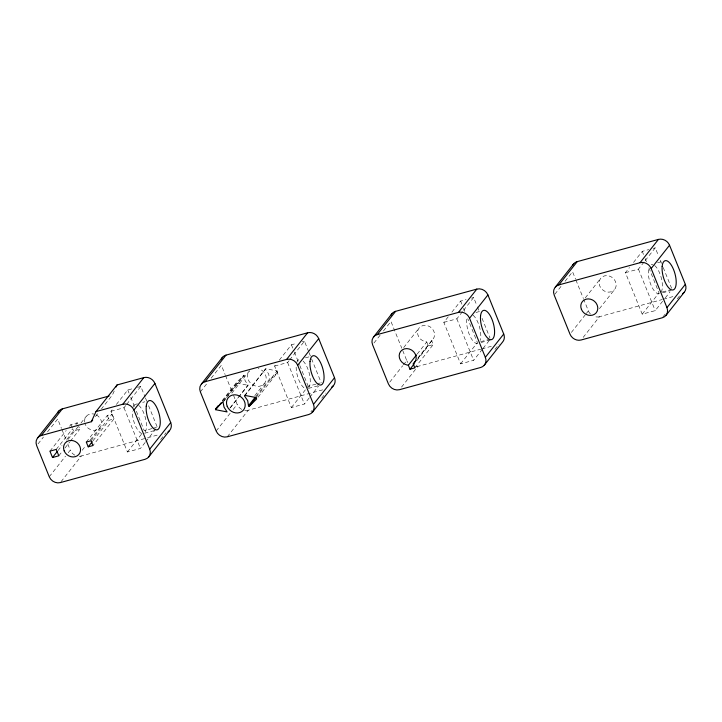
<?xml version="1.0" encoding="UTF-8"?>
<svg xmlns="http://www.w3.org/2000/svg" width="722" height="722" viewBox="0 0 722 722"><rect width="100%" height="100%" fill="white"/><g stroke="black" fill="none" stroke-linecap="round" stroke-linejoin="round"><path stroke-width="0.54" stroke-dasharray="3.61 2.71" d="M230.462 407.623L248.088 385.304L245.038 380.503L243.982 375.151L236.464 382.534L222.223 400.566M244.623 396.161L265.705 368.734L277.095 370.937L277.672 372.362L256.662 398.977M114.22 391.053L112.352 395.105L101.513 408.851M95.412 416.576L98.806 412.28M38.022 443.922L43.446 437.054M47.508 431.9L57.679 419.022L61.451 428.363M49.935 451.151L66.198 430.547M69.592 426.26L70.946 424.536L77.254 422.812L78.355 425.547M56.235 449.427L72.507 428.823M75.891 424.536L77.254 422.812M57.931 450.663L62.002 445.51M66.749 439.499L73.527 430.917L79.826 429.193L78.725 426.458M68.021 439.436L78.193 426.558M80.9 423.128L86.324 416.26M58.816 455.808L62.209 451.512M64.917 448.082L69.664 442.072M70.341 441.214L79.826 429.193M49.249 476.764L65.521 456.16M68.229 452.721L70.269 450.149L66.487 440.808M86.279 442.054L107.289 415.439L112.018 414.139L113.968 418.922L92.948 445.537M145.158 442.478L140.447 448.443L127.433 451.981L110.98 411.278L112.993 408.724M116.359 404.464L127.794 389.979L133.218 388.508M82.173 450.248L85.566 445.952M90.304 439.942L99.798 427.92M91.008 440.754L112.018 414.139M92.957 440.826L109.23 420.222L113.968 418.922M61.036 481.727L81.369 455.97L146.521 438.064M110.98 411.278L123.994 407.731L126.007 405.177M126.684 404.329L140.808 386.441L145.023 396.874M127.433 451.981L141.557 434.093M145.826 441.629L157.261 427.144L147.983 404.185M160.636 439.563L166.06 432.695M200.355 391.875L207.81 382.434M211.194 378.138L221.365 365.26L225.111 374.528M222.457 401.134L236.69 383.102L236.464 382.534M223.649 400.909L243.982 375.151M223.224 402.019L225.932 398.58M226.618 397.723L244.235 375.404M231.825 393.174L249.451 370.855A9.801 8.628 38.3 0 0 252.501 384.727A9.801 8.628 38.3 0 0 265.777 381.09A9.801 8.628 38.3 0 0 258.124 368.482M229.813 408.156L237.944 397.858M238.621 397.001L248.115 384.979M216.158 430.989L230.399 412.957M233.107 409.527L237.177 404.374L233.016 394.077M244.686 395.349L265.705 368.734M309.115 398.057L304.404 404.022L291.39 407.56L274.613 366.054L276.634 363.5M279.324 360.097L291.426 344.764L296.85 343.284M254.776 395.701L264.27 383.68M255.958 396.297L269.514 379.122L268.71 374.023L265.642 369.547M256.084 397.551L277.095 370.937M227.268 436.81L248.287 410.195L323.33 389.663M274.613 366.054L287.627 362.516L288.971 360.81M289.648 359.962L304.44 341.217L308.637 351.596M291.39 407.56L308.204 386.261L315.794 384.194M309.783 397.199L318.528 386.126M310.884 411.919L312.238 410.195M321.723 398.174L325.793 393.021M373.942 343.022L380.756 334.403M383.472 330.947L390.963 321.461L401.784 348.221M403.67 347.58L419.329 327.743M389.754 382.137L402.686 365.747M403.372 364.89L406.775 360.576L402.199 349.249M417.217 354.024L426.747 341.957L424.915 341.569A8.917 7.843 38.3 0 1 417.957 330.098A8.917 7.843 38.3 0 1 430.032 326.795A8.917 7.843 38.3 0 1 432.803 339.412L417.821 358.383M482.359 349.249L473.614 360.323L460.6 363.87L443.822 322.364L448.533 316.398M451.891 312.139L460.636 301.074L466.06 299.594M418.002 357.868L432.803 339.412M416.784 360.603L428.363 345.946L433.227 344.611L431.612 340.622M414.843 367.895L433.227 344.611M401.54 387.091L417.885 366.397L480.662 349.222M443.822 322.364L456.836 318.817L462.892 311.155M463.56 310.307L473.65 297.527L477.007 305.83M460.6 363.87L477.413 342.571L467.766 318.709M483.027 348.401L490.428 339.033M494.976 349.358L499.064 344.186M554.875 294.188L561.003 286.426M565.091 281.255L572.573 271.77L575.488 278.972M585.28 297.879L600.939 278.051M571.364 332.436L585.659 314.332M586.345 313.465L588.385 310.875L583.809 299.558M662.625 301.264L655.224 310.631L642.21 314.169L625.433 272.663L629.467 267.555M633.501 262.447L642.246 251.373L648.753 249.604M599.431 308.691L614.413 289.712A8.917 7.843 38.3 0 0 608.827 275.894A8.917 7.843 38.3 0 0 599.792 286.038A8.917 7.843 38.3 0 0 614.413 289.712M583.159 337.4L599.495 316.705L662.273 299.522M625.433 272.663L638.447 269.125L644.502 261.454M645.17 260.606L655.26 247.836L658.617 256.13M642.21 314.169L659.024 292.879L648.537 266.941M665.314 297.852L670.016 291.887M662.976 316.913L666.379 312.599M677.272 298.8L680.675 294.486M277.672 372.362L270.154 379.745L269.514 379.122M147.604 437.767L158.461 434.779M135.276 404.401L137.397 403.824M142.703 402.371L144.824 401.784M305.442 357.841L309.684 356.677M475.96 312.482L480.202 311.317M657.571 262.781L662.877 261.328M144.617 433.254L156.286 430.059M308.411 388.427L320.081 385.232M481.06 342.49L490.608 339.882M662.67 292.798L671.162 290.47M481.745 348.925L491.492 346.253M663.356 299.224L673.103 296.562M302.274 341.804L304.44 341.217M137.55 387.326L140.808 386.441M653.094 248.422L655.26 247.836M471.475 298.114L473.65 297.527M151.837 428.624L144.247 430.691L135.808 409.816M152.92 428.327L157.261 427.144M316.886 383.905L320.135 383.021M662.273 291.995L670.955 289.63M480.662 341.687L489.345 339.331M236.69 383.102L248.088 385.304M660.296 260.281L661.551 263.395M663.229 267.546L671.613 288.295M642.246 251.373L643.501 254.487M645.179 258.638L646.443 261.752M638.447 269.125L655.224 310.631M575.903 280.001L583.394 298.529M477.422 306.868L479.516 312.057M482.034 318.276L490.003 337.995M460.636 301.074L461.89 304.188M463.569 308.33L464.833 311.444M456.836 318.817L473.614 360.323M426.747 341.957L428.363 345.946M309.052 352.634L311.155 357.823M311.57 358.861L321.218 382.723M291.426 344.764L293.944 350.982M294.368 352.02L299.395 364.475M299.82 365.512L308.204 386.261M287.627 362.516L304.404 404.022M225.526 375.557L232.601 393.048M145.447 397.921L147.559 403.138M127.794 389.979L129.058 393.111M130.745 397.29L135.384 408.769M123.994 407.731L140.447 448.443M107.289 415.439L109.23 420.222M70.946 424.536L72.417 428.182M72.787 429.094L73.527 430.917M61.875 429.4L66.072 439.77M81.369 455.97A8.917 7.843 38.3 0 1 79.221 456.259M74.853 455.158A8.917 7.843 38.3 0 1 70.269 450.149M141.927 433.552A15.153 6.047 74.7 0 1 132.361 411.098M132.965 407.325A15.153 6.047 74.7 0 1 136.9 404.392M138.696 405.376A15.153 6.047 74.7 0 1 145.636 418.94A15.153 6.047 74.7 0 1 144.896 432.541M96.351 414.915A8.917 7.843 38.3 0 1 99.058 428.633A8.917 7.843 38.3 0 1 85.178 424.247M84.609 422.108A8.917 7.843 38.3 0 1 94.212 414.094M248.287 410.195A8.917 7.843 38.3 0 1 243.91 410.204M241.762 409.383A8.917 7.843 38.3 0 1 237.177 404.374M303.935 387.741A15.153 6.047 74.7 0 1 296.164 366.28M296.76 362.507A15.153 6.047 74.7 0 1 299.07 359.583M303.105 361.09A15.153 6.047 74.7 0 1 309.576 374.754A15.153 6.047 74.7 0 1 308.691 387.723M477.874 343.365A15.153 6.047 74.7 0 1 469.517 335.035A15.153 6.047 74.7 0 1 467.062 317.978M473.018 315.198A15.153 6.047 74.7 0 1 480.184 340.432M417.885 366.397A8.917 7.843 38.3 0 1 415.737 366.686M407.876 362.57A8.917 7.843 38.3 0 1 406.775 360.576M659.484 293.664A15.153 6.047 74.7 0 1 650.883 284.748A15.153 6.047 74.7 0 1 648.897 267.456M651.208 264.523A15.153 6.047 74.7 0 1 652.832 264.514M654.628 265.506A15.153 6.047 74.7 0 1 661.569 279.062A15.153 6.047 74.7 0 1 660.829 292.663M599.495 316.705A8.917 7.843 38.3 0 1 595.118 316.714M590.488 314.052A8.917 7.843 38.3 0 1 588.385 310.875"/><path stroke-width="1.08" d="M170.717 422.56L149.707 449.174A8.917 7.843 38.3 0 1 145.05 459.309L60.359 482.585A8.917 7.843 38.3 0 1 49.249 476.764L36.669 445.636A8.908 7.843 38.3 0 1 41.325 435.501L91.351 421.729L95.999 411.594L117.018 384.97L143.813 377.615A8.908 7.843 38.3 0 1 154.923 383.445L170.717 422.56A8.917 7.843 38.3 0 1 167.991 431.864M116.08 386.992L117.018 384.97M91.351 421.729L92.705 420.014M37.815 437.649L58.825 411.035M41.325 435.501L62.336 408.887L109.094 396.008M52.507 457.531L58.816 455.808L56.235 449.427L49.935 451.151L52.507 457.531L57.255 451.521M88.219 446.837L92.948 445.537L91.008 440.754L86.279 442.054L88.219 446.837L92.281 441.683M95.999 411.594L122.803 404.239L143.813 377.615M149.707 449.174L133.904 410.06L154.923 383.445M201.501 383.887L222.511 357.273M334.521 377.732L313.501 404.356A8.917 7.843 38.3 0 1 308.845 414.491L227.268 436.81A8.917 7.843 38.3 0 1 216.158 430.989L200.355 391.875A8.908 7.843 38.3 0 1 205.012 381.739L226.022 355.125L307.608 332.797A8.908 7.843 38.3 0 1 318.718 338.627L334.521 377.732A8.917 7.843 38.3 0 1 331.786 387.046M148.561 457.161L169.571 430.547M215.445 409.148L222.972 401.766L224.019 407.118L227.078 411.919L215.679 409.717L215.445 409.148L218.161 405.71M215.679 409.717L221.103 402.849M248.494 405.737L247.7 400.638L244.623 396.161L244.686 395.349L256.084 397.551L256.662 398.977L249.135 406.36L248.494 405.737L255.281 397.154M249.135 406.36L255.913 397.777M205.012 381.739L286.598 359.412L307.608 332.797M313.501 404.356L297.699 365.242L318.718 338.627M312.355 412.343L333.365 385.728M373.734 336.759L392.109 313.474M503.721 334.042L485.337 357.327A8.917 7.843 38.3 0 1 480.681 367.471L399.501 389.681A8.917 7.843 38.3 0 1 388.391 383.86L372.579 344.746A8.908 7.843 38.3 0 1 377.236 334.611L395.62 311.326L476.818 289.107A8.908 7.843 38.3 0 1 487.919 294.937L503.721 334.042A8.917 7.843 38.3 0 1 502.575 342.038L484.191 365.323M415.953 360.458L413.237 363.906L414.843 367.895L409.979 369.231L408.363 365.242L416.531 354.89M409.979 369.231L414.067 364.05M377.236 334.611L458.434 312.391L476.818 289.107M485.337 357.327L469.544 318.221L487.919 294.937M555.344 287.058L573.719 263.774M685.331 284.351L666.947 307.635A8.917 7.843 38.3 0 1 662.291 317.77L581.111 339.99A8.917 7.843 38.3 0 1 570.001 334.16L554.189 295.054A8.908 7.843 38.3 0 1 558.846 284.91L577.23 261.626L658.428 239.415A8.908 7.843 38.3 0 1 669.538 245.236L685.331 284.351A8.917 7.843 38.3 0 1 682.606 293.655M558.846 284.91L640.044 262.7L658.428 239.415M666.947 307.635L651.154 268.521L669.538 245.236M665.801 315.622L684.185 292.338M413.237 363.906L414.419 362.697A8.917 7.843 38.3 0 0 411.648 350.08A8.917 7.843 38.3 0 0 399.573 353.383A8.917 7.843 38.3 0 0 406.531 364.854L408.363 365.242M122.803 404.239A8.908 7.843 38.3 0 1 133.904 410.06M57.706 412.749A8.908 7.843 38.3 0 1 62.336 408.887M286.598 359.412A8.908 7.843 38.3 0 1 297.699 365.242M221.392 358.987A8.908 7.843 38.3 0 1 226.022 355.125M390.99 315.189A8.908 7.843 38.3 0 1 395.62 311.326M458.434 312.391A8.908 7.843 38.3 0 1 469.544 318.221M572.6 265.488A8.908 7.843 38.3 0 1 577.23 261.626M640.044 262.7A8.908 7.843 38.3 0 1 651.154 268.521M146.232 406.269A15.153 6.047 74.7 0 0 155.726 429.78A15.153 6.047 74.7 0 0 157.676 409.545A15.153 6.047 74.7 0 0 146.232 406.269M64.168 450.862A8.917 7.843 38.3 0 0 78.788 454.535A8.917 7.843 38.3 0 0 73.193 440.709A8.917 7.843 38.3 0 0 64.168 450.862M310.027 361.451A15.153 6.047 74.7 0 0 319.521 384.952A15.153 6.047 74.7 0 0 321.47 364.718A15.153 6.047 74.7 0 0 310.027 361.451M227.177 406.26A9.801 8.628 38.3 0 0 243.251 410.304A9.801 8.628 38.3 0 0 237.105 395.096A9.801 8.628 38.3 0 0 227.177 406.26M480.545 316.092A15.153 6.047 74.7 0 0 490.048 339.593A15.153 6.047 74.7 0 0 491.998 319.359A15.153 6.047 74.7 0 0 480.545 316.092M662.155 266.4A15.153 6.047 74.7 0 0 671.659 289.901A15.153 6.047 74.7 0 0 673.608 269.667A15.153 6.047 74.7 0 0 662.155 266.4M581.409 309.323A8.917 7.843 38.3 0 0 596.029 312.996A8.917 7.843 38.3 0 0 590.443 299.179A8.917 7.843 38.3 0 0 581.409 309.323"/></g></svg>
